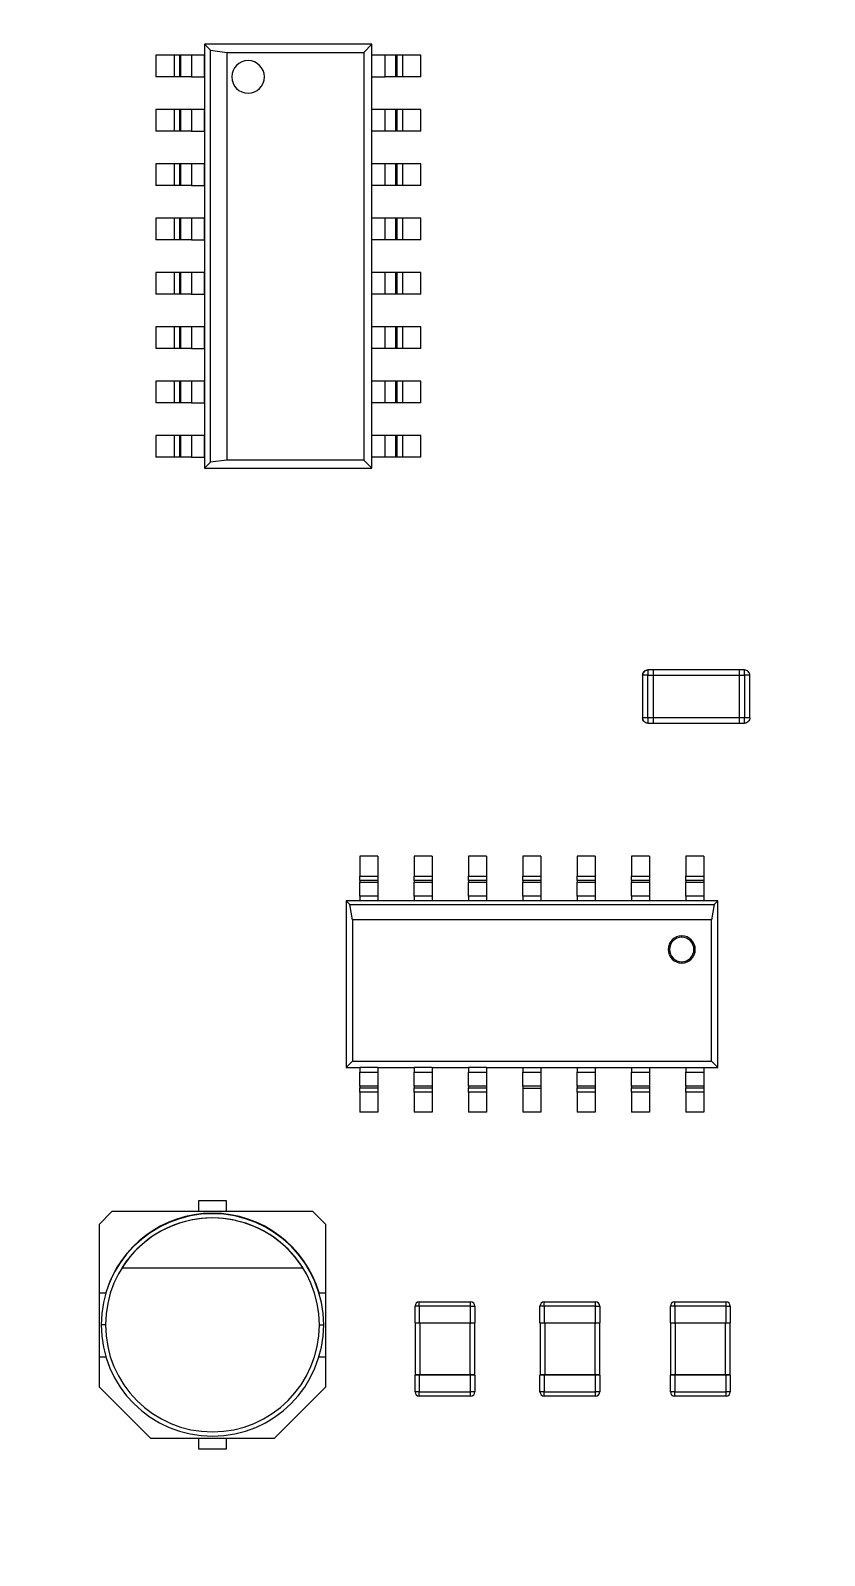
# Model space of a CAD drawing. Header units: millimetres. Extents: x -963 to 6509, y -1367 to 453.
# Drawn here: x 5590.42 to 5608.98, y -316.84 to -281.19 of the extents above; entities that cross this region are included whole.
import ezdxf

# ---------------------------------------------------------------- set-up
doc = ezdxf.new("R2010")
doc.units = ezdxf.units.MM
doc.header["$LTSCALE"] = 0.5
doc.layers.get('0').update_dxf_attribs({"lineweight": 60})

msp = doc.modelspace()

# ---------------------------------------------------------------- hatches: boundary and pattern name
at = {"linetype": 'Continuous', "lineweight": 25}
h = msp.add_hatch(dxfattribs=at)
h.set_pattern_fill('ANSI37', style=0)
edge = h.paths.add_edge_path(flags=0)
edge.add_line((5693.734, -230.456), (5529.734, -230.456))
edge.add_arc((5529.734, -233.456), 3, 90, 180)
edge.add_line((5526.734, -233.456), (5526.734, -347.456))
edge.add_arc((5529.734, -347.456), 3, 180, 270)
edge.add_line((5529.734, -350.456), (5549.734, -350.456))
edge.add_line((5549.734, -350.456), (5549.734, -353.456))
edge.add_line((5549.734, -353.456), (5569.734, -353.456))
edge.add_line((5569.734, -353.456), (5569.734, -350.456))
edge.add_line((5569.734, -350.456), (5653.734, -350.456))
edge.add_line((5653.734, -350.456), (5653.734, -353.456))
edge.add_line((5653.734, -353.456), (5673.734, -353.456))
edge.add_line((5673.734, -353.456), (5673.734, -350.456))
edge.add_line((5673.734, -350.456), (5693.734, -350.456))
edge.add_arc((5693.734, -347.456), 3, 270, 360)
edge.add_line((5696.734, -347.456), (5696.734, -233.456))
edge.add_arc((5693.734, -233.456), 3, 0, 90)
edge = h.paths.add_edge_path(flags=0)
edge.add_arc((5686.734, -340.456), 3.15, 0, 360)
edge = h.paths.add_edge_path(flags=0)
edge.add_arc((5536.734, -340.456), 3.15, 0, 360)
edge = h.paths.add_edge_path(flags=0)
edge.add_arc((5536.734, -240.456), 3.15, 0, 360)
edge = h.paths.add_edge_path(flags=0)
edge.add_arc((5686.734, -240.456), 3.15, 0, 360)
h.paths.add_polyline_path([(5531.734, -245.456), (5541.734, -245.456), (5541.734, -235.456), (5681.734, -235.456), (5681.734, -245.456), (5691.734, -245.456), (5691.734, -335.456), (5681.734, -335.456), (5681.734, -345.456), (5541.734, -345.456), (5541.734, -335.456), (5531.734, -335.456)], flags=0)

# ---------------------------------------------------------------- linework, layer by layer
at = {"color": 7, "linetype": 'Continuous', "lineweight": 25}
for p, q in [((5594.629, -281.65), (5594.493, -281.514)), ((5598.404, -281.514), (5594.493, -281.514)), ((5594.493, -281.514), (5594.493, -291.42)), ((5598.404, -281.514), (5598.215, -281.703)), ((5598.404, -291.42), (5598.404, -281.514)), ((5593.35, -281.768), (5593.35, -282.276)), ((5593.78, -281.768), (5593.35, -281.768)), ((5593.78, -281.768), (5593.78, -282.276)), ((5593.906, -281.768), (5593.78, -281.768)), ((5593.906, -281.768), (5593.906, -282.276)), ((5593.931, -281.768), (5593.906, -281.768)), ((5593.931, -281.768), (5593.931, -282.276)), ((5594.183, -281.768), (5593.931, -281.768)), ((5594.183, -281.768), (5594.183, -282.276)), ((5594.493, -281.768), (5594.183, -281.768)), ((5594.493, -282.276), (5594.493, -281.768)), ((5594.629, -281.65), (5595.011, -281.703)), ((5594.629, -291.284), (5594.629, -281.65)), ((5595.011, -281.703), (5598.215, -281.703)), ((5595.011, -281.703), (5595.011, -291.231)), ((5598.215, -281.703), (5598.215, -291.231)), ((5598.714, -281.768), (5598.404, -281.768)), ((5598.714, -282.276), (5598.714, -281.768)), ((5598.965, -281.768), (5598.714, -281.768)), ((5598.965, -282.276), (5598.965, -281.768)), ((5598.991, -281.768), (5598.965, -281.768)), ((5598.991, -282.276), (5598.991, -281.768)), ((5599.116, -281.768), (5598.991, -281.768)), ((5599.116, -281.768), (5599.116, -282.276)), ((5599.547, -281.768), (5599.116, -281.768)), ((5599.547, -282.276), (5599.547, -281.768)), ((5593.78, -282.276), (5593.35, -282.276)), ((5593.906, -282.276), (5593.78, -282.276)), ((5593.931, -282.276), (5593.906, -282.276)), ((5594.183, -282.276), (5593.931, -282.276)), ((5594.183, -282.276), (5594.493, -282.276)), ((5598.404, -282.276), (5598.714, -282.276)), ((5598.965, -282.276), (5598.714, -282.276)), ((5598.991, -282.276), (5598.965, -282.276)), ((5599.116, -282.276), (5598.991, -282.276)), ((5599.547, -282.276), (5599.116, -282.276)), ((5593.35, -283.038), (5593.35, -283.546)), ((5593.78, -283.038), (5593.35, -283.038)), ((5593.78, -283.038), (5593.78, -283.546)), ((5593.906, -283.038), (5593.78, -283.038)), ((5593.906, -283.038), (5593.906, -283.546)), ((5593.931, -283.038), (5593.906, -283.038)), ((5593.931, -283.038), (5593.931, -283.546)), ((5594.183, -283.038), (5593.931, -283.038)), ((5594.183, -283.038), (5594.183, -283.546)), ((5594.493, -283.038), (5594.183, -283.038)), ((5594.493, -283.546), (5594.493, -283.038)), ((5598.714, -283.038), (5598.404, -283.038)), ((5598.714, -283.546), (5598.714, -283.038)), ((5598.965, -283.038), (5598.714, -283.038)), ((5598.965, -283.546), (5598.965, -283.038)), ((5598.991, -283.038), (5598.965, -283.038)), ((5598.991, -283.546), (5598.991, -283.038)), ((5599.116, -283.038), (5598.991, -283.038)), ((5599.116, -283.038), (5599.116, -283.546)), ((5599.547, -283.038), (5599.116, -283.038)), ((5599.547, -283.546), (5599.547, -283.038)), ((5593.78, -283.546), (5593.35, -283.546)), ((5593.906, -283.546), (5593.78, -283.546)), ((5593.931, -283.546), (5593.906, -283.546)), ((5594.183, -283.546), (5593.931, -283.546)), ((5594.183, -283.546), (5594.493, -283.546)), ((5598.714, -283.546), (5598.404, -283.546)), ((5598.965, -283.546), (5598.714, -283.546)), ((5598.991, -283.546), (5598.965, -283.546)), ((5599.116, -283.546), (5598.991, -283.546)), ((5599.547, -283.546), (5599.116, -283.546)), ((5593.35, -284.308), (5593.35, -284.816)), ((5593.78, -284.308), (5593.35, -284.308)), ((5593.78, -284.308), (5593.78, -284.816)), ((5593.906, -284.308), (5593.78, -284.308)), ((5593.906, -284.308), (5593.906, -284.816)), ((5593.931, -284.308), (5593.906, -284.308)), ((5593.931, -284.308), (5593.931, -284.816)), ((5594.183, -284.308), (5593.931, -284.308)), ((5594.183, -284.308), (5594.183, -284.816)), ((5594.493, -284.308), (5594.183, -284.308)), ((5594.493, -284.816), (5594.493, -284.308)), ((5598.714, -284.308), (5598.404, -284.308)), ((5598.714, -284.816), (5598.714, -284.308)), ((5598.965, -284.308), (5598.714, -284.308)), ((5598.965, -284.816), (5598.965, -284.308)), ((5598.991, -284.308), (5598.965, -284.308)), ((5598.991, -284.816), (5598.991, -284.308)), ((5599.116, -284.308), (5598.991, -284.308)), ((5599.116, -284.308), (5599.116, -284.816)), ((5599.547, -284.308), (5599.116, -284.308)), ((5599.547, -284.816), (5599.547, -284.308)), ((5593.78, -284.816), (5593.35, -284.816)), ((5593.906, -284.816), (5593.78, -284.816)), ((5593.931, -284.816), (5593.906, -284.816)), ((5594.183, -284.816), (5593.931, -284.816)), ((5594.183, -284.816), (5594.493, -284.816)), ((5598.714, -284.816), (5598.404, -284.816)), ((5598.965, -284.816), (5598.714, -284.816)), ((5598.991, -284.816), (5598.965, -284.816)), ((5599.116, -284.816), (5598.991, -284.816)), ((5599.547, -284.816), (5599.116, -284.816)), ((5593.35, -285.578), (5593.35, -286.086)), ((5593.78, -285.578), (5593.35, -285.578)), ((5593.78, -285.578), (5593.78, -286.086)), ((5593.906, -285.578), (5593.78, -285.578)), ((5593.906, -285.578), (5593.906, -286.086)), ((5593.931, -285.578), (5593.906, -285.578)), ((5593.931, -285.578), (5593.931, -286.086)), ((5594.183, -285.578), (5593.931, -285.578)), ((5594.183, -285.578), (5594.183, -286.086)), ((5594.493, -285.578), (5594.183, -285.578)), ((5594.493, -286.086), (5594.493, -285.578)), ((5598.714, -285.578), (5598.404, -285.578)), ((5598.714, -286.086), (5598.714, -285.578)), ((5598.965, -285.578), (5598.714, -285.578)), ((5598.965, -286.086), (5598.965, -285.578)), ((5598.991, -285.578), (5598.965, -285.578)), ((5598.991, -286.086), (5598.991, -285.578)), ((5599.116, -285.578), (5598.991, -285.578)), ((5599.116, -285.578), (5599.116, -286.086)), ((5599.547, -285.578), (5599.116, -285.578)), ((5599.547, -286.086), (5599.547, -285.578)), ((5593.78, -286.086), (5593.35, -286.086)), ((5593.906, -286.086), (5593.78, -286.086)), ((5593.931, -286.086), (5593.906, -286.086)), ((5594.183, -286.086), (5593.931, -286.086)), ((5594.183, -286.086), (5594.493, -286.086)), ((5598.714, -286.086), (5598.404, -286.086)), ((5598.965, -286.086), (5598.714, -286.086)), ((5598.991, -286.086), (5598.965, -286.086)), ((5599.116, -286.086), (5598.991, -286.086)), ((5599.547, -286.086), (5599.116, -286.086)), ((5593.35, -286.848), (5593.35, -287.356)), ((5593.78, -286.848), (5593.35, -286.848)), ((5593.78, -286.848), (5593.78, -287.356)), ((5593.906, -286.848), (5593.78, -286.848)), ((5593.906, -286.848), (5593.906, -287.356)), ((5593.931, -286.848), (5593.906, -286.848)), ((5593.931, -286.848), (5593.931, -287.356)), ((5594.183, -286.848), (5593.931, -286.848)), ((5594.183, -286.848), (5594.183, -287.356)), ((5594.493, -286.848), (5594.183, -286.848)), ((5594.493, -287.356), (5594.493, -286.848)), ((5598.714, -286.848), (5598.404, -286.848)), ((5598.714, -287.356), (5598.714, -286.848)), ((5598.965, -286.848), (5598.714, -286.848)), ((5598.965, -287.356), (5598.965, -286.848)), ((5598.991, -286.848), (5598.965, -286.848)), ((5598.991, -287.356), (5598.991, -286.848)), ((5599.116, -286.848), (5598.991, -286.848)), ((5599.116, -286.848), (5599.116, -287.356)), ((5599.547, -286.848), (5599.116, -286.848)), ((5599.547, -287.356), (5599.547, -286.848)), ((5593.78, -287.356), (5593.35, -287.356)), ((5593.906, -287.356), (5593.78, -287.356)), ((5593.931, -287.356), (5593.906, -287.356)), ((5594.183, -287.356), (5593.931, -287.356)), ((5594.183, -287.356), (5594.493, -287.356)), ((5598.714, -287.356), (5598.404, -287.356)), ((5598.965, -287.356), (5598.714, -287.356)), ((5598.991, -287.356), (5598.965, -287.356)), ((5599.116, -287.356), (5598.991, -287.356)), ((5599.547, -287.356), (5599.116, -287.356)), ((5593.35, -288.118), (5593.35, -288.626)), ((5593.78, -288.118), (5593.35, -288.118)), ((5593.78, -288.118), (5593.78, -288.626)), ((5593.906, -288.118), (5593.78, -288.118)), ((5593.906, -288.118), (5593.906, -288.626)), ((5593.931, -288.118), (5593.906, -288.118)), ((5593.931, -288.118), (5593.931, -288.626)), ((5594.183, -288.118), (5593.931, -288.118)), ((5594.183, -288.118), (5594.183, -288.626)), ((5594.493, -288.118), (5594.183, -288.118)), ((5594.493, -288.626), (5594.493, -288.118)), ((5598.714, -288.118), (5598.404, -288.118)), ((5598.714, -288.626), (5598.714, -288.118)), ((5598.965, -288.118), (5598.714, -288.118)), ((5598.965, -288.626), (5598.965, -288.118)), ((5598.991, -288.118), (5598.965, -288.118)), ((5598.991, -288.626), (5598.991, -288.118)), ((5599.116, -288.118), (5598.991, -288.118)), ((5599.116, -288.118), (5599.116, -288.626)), ((5599.547, -288.118), (5599.116, -288.118)), ((5599.547, -288.626), (5599.547, -288.118)), ((5593.78, -288.626), (5593.35, -288.626)), ((5593.906, -288.626), (5593.78, -288.626)), ((5593.931, -288.626), (5593.906, -288.626)), ((5594.183, -288.626), (5593.931, -288.626)), ((5594.183, -288.626), (5594.493, -288.626)), ((5598.714, -288.626), (5598.404, -288.626)), ((5598.965, -288.626), (5598.714, -288.626)), ((5598.991, -288.626), (5598.965, -288.626)), ((5599.116, -288.626), (5598.991, -288.626)), ((5599.547, -288.626), (5599.116, -288.626)), ((5593.35, -289.388), (5593.35, -289.896)), ((5593.78, -289.388), (5593.35, -289.388)), ((5593.78, -289.388), (5593.78, -289.896)), ((5593.906, -289.388), (5593.78, -289.388)), ((5593.906, -289.388), (5593.906, -289.896)), ((5593.931, -289.388), (5593.906, -289.388)), ((5593.931, -289.388), (5593.931, -289.896)), ((5594.183, -289.388), (5593.931, -289.388)), ((5594.183, -289.388), (5594.183, -289.896)), ((5594.493, -289.388), (5594.183, -289.388)), ((5594.493, -289.896), (5594.493, -289.388)), ((5598.714, -289.388), (5598.404, -289.388)), ((5598.714, -289.896), (5598.714, -289.388)), ((5598.965, -289.388), (5598.714, -289.388)), ((5598.965, -289.896), (5598.965, -289.388)), ((5598.991, -289.388), (5598.965, -289.388)), ((5598.991, -289.896), (5598.991, -289.388)), ((5599.116, -289.388), (5598.991, -289.388)), ((5599.116, -289.388), (5599.116, -289.896)), ((5599.547, -289.388), (5599.116, -289.388)), ((5599.547, -289.896), (5599.547, -289.388)), ((5593.78, -289.896), (5593.35, -289.896)), ((5593.906, -289.896), (5593.78, -289.896)), ((5593.931, -289.896), (5593.906, -289.896)), ((5594.183, -289.896), (5593.931, -289.896)), ((5594.183, -289.896), (5594.493, -289.896)), ((5598.714, -289.896), (5598.404, -289.896)), ((5598.965, -289.896), (5598.714, -289.896)), ((5598.991, -289.896), (5598.965, -289.896)), ((5599.116, -289.896), (5598.991, -289.896)), ((5599.547, -289.896), (5599.116, -289.896)), ((5593.35, -290.658), (5593.35, -291.166)), ((5593.78, -290.658), (5593.35, -290.658)), ((5593.78, -290.658), (5593.78, -291.166)), ((5593.906, -290.658), (5593.78, -290.658)), ((5593.906, -290.658), (5593.906, -291.166)), ((5593.931, -290.658), (5593.906, -290.658)), ((5593.931, -290.658), (5593.931, -291.166)), ((5594.183, -290.658), (5593.931, -290.658)), ((5594.183, -290.658), (5594.183, -291.166)), ((5594.493, -290.658), (5594.183, -290.658)), ((5594.493, -291.166), (5594.493, -290.658)), ((5598.714, -290.658), (5598.404, -290.658)), ((5598.714, -291.166), (5598.714, -290.658)), ((5598.965, -290.658), (5598.714, -290.658)), ((5598.965, -291.166), (5598.965, -290.658)), ((5598.991, -290.658), (5598.965, -290.658)), ((5598.991, -291.166), (5598.991, -290.658)), ((5599.116, -290.658), (5598.991, -290.658)), ((5599.116, -290.658), (5599.116, -291.166)), ((5599.547, -290.658), (5599.116, -290.658)), ((5599.547, -291.166), (5599.547, -290.658)), ((5593.78, -291.166), (5593.35, -291.166)), ((5593.906, -291.166), (5593.78, -291.166)), ((5593.931, -291.166), (5593.906, -291.166)), ((5594.183, -291.166), (5593.931, -291.166)), ((5594.183, -291.166), (5594.493, -291.166)), ((5598.714, -291.166), (5598.404, -291.166)), ((5598.965, -291.166), (5598.714, -291.166)), ((5598.991, -291.166), (5598.965, -291.166)), ((5599.116, -291.166), (5598.991, -291.166)), ((5599.547, -291.166), (5599.116, -291.166)), ((5594.629, -291.284), (5594.493, -291.42)), ((5594.493, -291.42), (5598.404, -291.42)), ((5595.011, -291.231), (5594.629, -291.284)), ((5598.215, -291.231), (5595.011, -291.231)), ((5598.215, -291.231), (5598.404, -291.42)), ((5604.981, -296.137), (5604.856, -296.137)), ((5606.988, -296.137), (5604.981, -296.137)), ((5604.981, -296.137), (5604.981, -296.261)), ((5606.988, -296.137), (5606.988, -296.261)), ((5607.113, -296.137), (5606.988, -296.137)), ((5604.73, -296.262), (5604.73, -297.256)), ((5604.856, -296.261), (5604.981, -296.261)), ((5604.856, -297.257), (5604.856, -296.261)), ((5604.981, -296.261), (5606.988, -296.261)), ((5604.981, -296.261), (5604.981, -297.257)), ((5606.988, -296.261), (5607.113, -296.261)), ((5606.988, -296.261), (5606.988, -297.257)), ((5607.113, -296.261), (5607.113, -297.257)), ((5607.239, -297.256), (5607.239, -296.262)), ((5604.981, -297.257), (5604.856, -297.257)), ((5606.988, -297.257), (5604.981, -297.257)), ((5604.981, -297.257), (5604.981, -297.382)), ((5607.113, -297.257), (5606.988, -297.257)), ((5606.988, -297.257), (5606.988, -297.382)), ((5604.856, -297.382), (5604.981, -297.382)), ((5604.981, -297.382), (5606.988, -297.382)), ((5606.988, -297.382), (5607.113, -297.382)), ((5598.544, -300.487), (5598.124, -300.487)), ((5598.124, -300.487), (5598.124, -300.96)), ((5598.544, -300.487), (5598.544, -300.96)), ((5599.814, -300.487), (5599.394, -300.487)), ((5599.394, -300.487), (5599.394, -300.96)), ((5599.814, -300.487), (5599.814, -300.96)), ((5601.084, -300.487), (5600.664, -300.487)), ((5600.664, -300.487), (5600.664, -300.96)), ((5601.084, -300.487), (5601.084, -300.96)), ((5602.354, -300.487), (5601.934, -300.487)), ((5601.934, -300.487), (5601.934, -300.96)), ((5602.354, -300.487), (5602.354, -300.96)), ((5603.624, -300.487), (5603.204, -300.487)), ((5603.204, -300.487), (5603.204, -300.96)), ((5603.624, -300.487), (5603.624, -300.96)), ((5604.894, -300.487), (5604.474, -300.487)), ((5604.474, -300.487), (5604.474, -300.96)), ((5604.474, -300.487), (5604.474, -300.487)), ((5604.894, -300.487), (5604.894, -300.96)), ((5606.164, -300.487), (5605.744, -300.487)), ((5605.744, -300.487), (5605.744, -300.96)), ((5606.164, -300.487), (5606.164, -300.96)), ((5598.124, -300.96), (5598.544, -300.96)), ((5598.124, -301.059), (5598.124, -300.96)), ((5598.544, -301.059), (5598.124, -301.059)), ((5598.124, -301.059), (5598.124, -301.101)), ((5598.124, -301.101), (5598.544, -301.101)), ((5598.124, -301.428), (5598.124, -301.101)), ((5598.544, -300.96), (5598.544, -301.059)), ((5598.544, -301.059), (5598.544, -301.101)), ((5598.544, -301.101), (5598.544, -301.428)), ((5599.394, -300.96), (5599.814, -300.96)), ((5599.394, -301.059), (5599.394, -300.96)), ((5599.814, -301.059), (5599.394, -301.059)), ((5599.394, -301.059), (5599.394, -301.101)), ((5599.394, -301.101), (5599.814, -301.101)), ((5599.394, -301.428), (5599.394, -301.101)), ((5599.814, -300.96), (5599.814, -301.059)), ((5599.814, -301.059), (5599.814, -301.101)), ((5599.814, -301.101), (5599.814, -301.428)), ((5600.664, -300.96), (5601.084, -300.96)), ((5600.664, -301.059), (5600.664, -300.96)), ((5601.084, -301.059), (5600.664, -301.059)), ((5600.664, -301.059), (5600.664, -301.101)), ((5600.664, -301.101), (5601.084, -301.101)), ((5600.664, -301.428), (5600.664, -301.101)), ((5601.084, -300.96), (5601.084, -301.059)), ((5601.084, -301.059), (5601.084, -301.101)), ((5601.084, -301.101), (5601.084, -301.428)), ((5601.934, -300.96), (5602.354, -300.96)), ((5601.934, -301.059), (5601.934, -300.96)), ((5602.354, -301.059), (5601.934, -301.059)), ((5601.934, -301.059), (5601.934, -301.101)), ((5601.934, -301.101), (5602.354, -301.101)), ((5601.934, -301.428), (5601.934, -301.101)), ((5602.354, -300.96), (5602.354, -301.059)), ((5602.354, -301.059), (5602.354, -301.101)), ((5602.354, -301.101), (5602.354, -301.428)), ((5603.204, -300.96), (5603.624, -300.96)), ((5603.204, -301.059), (5603.204, -300.96)), ((5603.624, -301.059), (5603.204, -301.059)), ((5603.204, -301.059), (5603.204, -301.101)), ((5603.204, -301.101), (5603.624, -301.101)), ((5603.204, -301.428), (5603.204, -301.101)), ((5603.624, -300.96), (5603.624, -301.059)), ((5603.624, -301.059), (5603.624, -301.101)), ((5603.624, -301.101), (5603.624, -301.428)), ((5604.474, -300.96), (5604.894, -300.96)), ((5604.474, -301.059), (5604.474, -300.96)), ((5604.894, -301.059), (5604.474, -301.059)), ((5604.474, -301.059), (5604.474, -301.101)), ((5604.474, -301.101), (5604.894, -301.101)), ((5604.474, -301.428), (5604.474, -301.101)), ((5604.894, -300.96), (5604.894, -301.059)), ((5604.894, -301.059), (5604.894, -301.101)), ((5604.894, -301.101), (5604.894, -301.428)), ((5605.744, -300.96), (5606.164, -300.96)), ((5605.744, -301.059), (5605.744, -300.96)), ((5606.164, -301.059), (5605.744, -301.059)), ((5605.744, -301.059), (5605.744, -301.101)), ((5605.744, -301.101), (5606.164, -301.101)), ((5605.744, -301.428), (5605.744, -301.101)), ((5606.164, -300.96), (5606.164, -301.059)), ((5606.164, -301.059), (5606.164, -301.101)), ((5606.164, -301.101), (5606.164, -301.428)), ((5597.799, -301.532), (5597.799, -305.432)), ((5597.886, -301.619), (5597.799, -301.532)), ((5598.124, -301.532), (5597.799, -301.532)), ((5598.544, -301.428), (5598.124, -301.428)), ((5598.124, -301.428), (5598.124, -301.532)), ((5598.544, -301.532), (5598.124, -301.532)), ((5598.544, -301.428), (5598.544, -301.532)), ((5599.394, -301.532), (5598.544, -301.532)), ((5599.814, -301.428), (5599.394, -301.428)), ((5599.394, -301.428), (5599.394, -301.532)), ((5599.814, -301.532), (5599.394, -301.532)), ((5599.814, -301.428), (5599.814, -301.532)), ((5600.664, -301.532), (5599.814, -301.532)), ((5601.084, -301.428), (5600.664, -301.428)), ((5600.664, -301.428), (5600.664, -301.532)), ((5601.084, -301.532), (5600.664, -301.532)), ((5601.084, -301.428), (5601.084, -301.532)), ((5601.934, -301.532), (5601.084, -301.532)), ((5602.354, -301.428), (5601.934, -301.428)), ((5601.934, -301.428), (5601.934, -301.532)), ((5602.354, -301.532), (5601.934, -301.532)), ((5602.354, -301.428), (5602.354, -301.532)), ((5603.204, -301.532), (5602.354, -301.532)), ((5603.624, -301.428), (5603.204, -301.428)), ((5603.204, -301.428), (5603.204, -301.532)), ((5603.624, -301.532), (5603.204, -301.532)), ((5603.624, -301.428), (5603.624, -301.532)), ((5604.474, -301.532), (5603.624, -301.532)), ((5604.894, -301.428), (5604.474, -301.428)), ((5604.474, -301.428), (5604.474, -301.532)), ((5604.894, -301.532), (5604.474, -301.532)), ((5604.894, -301.428), (5604.894, -301.532)), ((5605.744, -301.532), (5604.894, -301.532)), ((5605.744, -301.532), (5604.894, -301.532)), ((5606.164, -301.428), (5605.744, -301.428)), ((5605.744, -301.428), (5605.744, -301.532)), ((5606.164, -301.532), (5605.744, -301.532)), ((5606.164, -301.428), (5606.164, -301.532)), ((5606.489, -301.532), (5606.164, -301.532)), ((5606.403, -301.619), (5606.489, -301.532)), ((5606.489, -305.432), (5606.489, -301.532)), ((5597.948, -301.975), (5597.886, -301.619)), ((5597.886, -301.619), (5606.403, -301.619)), ((5606.403, -301.619), (5606.341, -301.975)), ((5597.948, -301.975), (5597.948, -305.284)), ((5606.341, -301.975), (5597.948, -301.975)), ((5606.341, -305.284), (5606.341, -301.975)), ((5605.646, -302.385), (5605.646, -302.353)), ((5605.646, -302.956), (5605.646, -302.988)), ((5597.948, -305.284), (5597.799, -305.432)), ((5597.799, -305.432), (5598.124, -305.432)), ((5597.948, -305.284), (5606.341, -305.284)), ((5598.544, -305.432), (5598.124, -305.432)), ((5598.124, -305.432), (5598.124, -305.537)), ((5598.544, -305.432), (5599.394, -305.432)), ((5598.544, -305.432), (5598.544, -305.537)), ((5599.814, -305.432), (5599.394, -305.432)), ((5599.394, -305.432), (5599.394, -305.537)), ((5599.814, -305.432), (5600.664, -305.432)), ((5599.814, -305.432), (5599.814, -305.537)), ((5601.084, -305.432), (5600.664, -305.432)), ((5600.664, -305.432), (5600.664, -305.537)), ((5601.084, -305.432), (5601.934, -305.432)), ((5601.084, -305.432), (5601.084, -305.537)), ((5601.934, -305.432), (5602.354, -305.432)), ((5601.934, -305.432), (5601.934, -305.537)), ((5602.354, -305.432), (5603.204, -305.432)), ((5602.354, -305.432), (5602.354, -305.537)), ((5603.204, -305.432), (5603.624, -305.432)), ((5603.204, -305.432), (5603.204, -305.537)), ((5603.624, -305.432), (5604.474, -305.432)), ((5603.624, -305.432), (5603.624, -305.537)), ((5604.474, -305.432), (5604.894, -305.432)), ((5604.474, -305.432), (5604.474, -305.537)), ((5604.894, -305.432), (5605.744, -305.432)), ((5604.894, -305.432), (5604.894, -305.537)), ((5605.744, -305.432), (5606.164, -305.432)), ((5605.744, -305.432), (5605.744, -305.537)), ((5606.164, -305.432), (5606.489, -305.432)), ((5606.164, -305.432), (5606.164, -305.537)), ((5606.341, -305.284), (5606.489, -305.432)), ((5598.124, -305.537), (5598.544, -305.537)), ((5598.124, -305.864), (5598.124, -305.537)), ((5598.544, -305.537), (5598.544, -305.864)), ((5599.394, -305.537), (5599.814, -305.537)), ((5599.394, -305.864), (5599.394, -305.537)), ((5599.814, -305.537), (5599.814, -305.864)), ((5600.664, -305.537), (5601.084, -305.537)), ((5600.664, -305.864), (5600.664, -305.537)), ((5601.084, -305.537), (5601.084, -305.864)), ((5601.934, -305.537), (5602.354, -305.537)), ((5601.934, -305.864), (5601.934, -305.537)), ((5602.354, -305.537), (5602.354, -305.864)), ((5603.204, -305.537), (5603.624, -305.537)), ((5603.204, -305.864), (5603.204, -305.537)), ((5603.624, -305.537), (5603.624, -305.864)), ((5604.474, -305.537), (5604.894, -305.537)), ((5604.474, -305.864), (5604.474, -305.537)), ((5604.894, -305.537), (5604.894, -305.864)), ((5605.744, -305.537), (5606.164, -305.537)), ((5605.744, -305.864), (5605.744, -305.537)), ((5606.164, -305.537), (5606.164, -305.864)), ((5598.544, -305.864), (5598.124, -305.864)), ((5598.124, -305.864), (5598.124, -305.906)), ((5598.124, -305.906), (5598.544, -305.906)), ((5598.124, -306.005), (5598.124, -305.906)), ((5598.544, -306.005), (5598.124, -306.005)), ((5598.124, -306.005), (5598.124, -306.477)), ((5598.544, -305.864), (5598.544, -305.906)), ((5598.544, -305.906), (5598.544, -306.005)), ((5598.544, -306.005), (5598.544, -306.477)), ((5599.814, -305.864), (5599.394, -305.864)), ((5599.394, -305.864), (5599.394, -305.906)), ((5599.394, -305.906), (5599.814, -305.906)), ((5599.394, -306.005), (5599.394, -305.906)), ((5599.814, -306.005), (5599.394, -306.005)), ((5599.394, -306.005), (5599.394, -306.477)), ((5599.814, -305.864), (5599.814, -305.906)), ((5599.814, -305.906), (5599.814, -306.005)), ((5599.814, -306.005), (5599.814, -306.477)), ((5601.084, -305.864), (5600.664, -305.864)), ((5600.664, -305.864), (5600.664, -305.906)), ((5600.664, -305.906), (5601.084, -305.906)), ((5600.664, -306.005), (5600.664, -305.906)), ((5601.084, -306.005), (5600.664, -306.005)), ((5600.664, -306.005), (5600.664, -306.477)), ((5601.084, -305.864), (5601.084, -305.906)), ((5601.084, -305.906), (5601.084, -306.005)), ((5601.084, -306.005), (5601.084, -306.477)), ((5602.354, -305.864), (5601.934, -305.864)), ((5601.934, -305.864), (5601.934, -305.918)), ((5602.354, -305.918), (5601.934, -305.918)), ((5601.934, -305.918), (5601.934, -306.477)), ((5602.354, -305.864), (5602.354, -305.918)), ((5602.354, -305.918), (5602.354, -306.477)), ((5603.624, -305.864), (5603.204, -305.864)), ((5603.204, -305.864), (5603.204, -305.906)), ((5603.204, -305.906), (5603.624, -305.906)), ((5603.204, -306.005), (5603.204, -305.906)), ((5603.624, -306.005), (5603.204, -306.005)), ((5603.204, -306.005), (5603.204, -306.477)), ((5603.624, -305.864), (5603.624, -305.906)), ((5603.624, -305.906), (5603.624, -306.005)), ((5603.624, -306.005), (5603.624, -306.477)), ((5604.894, -305.864), (5604.474, -305.864)), ((5604.474, -305.864), (5604.474, -305.906)), ((5604.474, -305.906), (5604.894, -305.906)), ((5604.474, -306.005), (5604.474, -305.906)), ((5604.894, -306.005), (5604.474, -306.005)), ((5604.474, -306.005), (5604.474, -306.477)), ((5604.894, -305.864), (5604.894, -305.906)), ((5604.894, -305.906), (5604.894, -306.005)), ((5604.894, -306.005), (5604.894, -306.477)), ((5606.164, -305.864), (5605.744, -305.864)), ((5605.744, -305.864), (5605.744, -305.906)), ((5605.744, -305.906), (5606.164, -305.906)), ((5605.744, -306.005), (5605.744, -305.906)), ((5606.164, -306.005), (5605.744, -306.005)), ((5605.744, -306.005), (5605.744, -306.477)), ((5606.164, -305.864), (5606.164, -305.906)), ((5606.164, -305.906), (5606.164, -306.005)), ((5606.164, -306.005), (5606.164, -306.477)), ((5598.544, -306.477), (5598.124, -306.477)), ((5599.814, -306.477), (5599.394, -306.477)), ((5601.084, -306.477), (5600.664, -306.477)), ((5602.354, -306.477), (5601.934, -306.477)), ((5603.624, -306.477), (5603.204, -306.477)), ((5604.894, -306.477), (5604.474, -306.477)), ((5606.164, -306.477), (5605.744, -306.477)), ((5595.001, -308.546), (5594.351, -308.546)), ((5594.351, -308.546), (5594.351, -308.796)), ((5595.001, -308.796), (5595.001, -308.546)), ((5592.326, -308.796), (5592.026, -309.096)), ((5597.026, -308.796), (5592.326, -308.796)), ((5597.326, -309.096), (5597.026, -308.796)), ((5592.026, -309.096), (5592.026, -310.696)), ((5597.326, -310.696), (5597.326, -309.096)), ((5592.565, -310.108), (5596.788, -310.108)), ((5592.026, -310.696), (5592.183, -310.696)), ((5592.026, -310.696), (5592.026, -312.197)), ((5597.168, -310.696), (5597.326, -310.696)), ((5597.326, -312.197), (5597.326, -310.696)), ((5599.512, -311.008), (5599.412, -311.008)), ((5599.412, -311.396), (5599.412, -311.008)), ((5599.512, -311.008), (5599.512, -310.908)), ((5599.512, -310.908), (5600.712, -310.908)), ((5599.512, -311.008), (5599.512, -311.396)), ((5600.712, -311.008), (5599.512, -311.008)), ((5600.712, -311.008), (5600.712, -310.908)), ((5600.712, -311.008), (5600.812, -311.008)), ((5600.712, -311.396), (5600.712, -311.008)), ((5600.812, -311.008), (5600.812, -311.396)), ((5602.433, -311.008), (5602.333, -311.008)), ((5602.333, -311.396), (5602.333, -311.008)), ((5602.433, -311.008), (5602.433, -310.908)), ((5602.433, -310.908), (5603.633, -310.908)), ((5603.633, -311.008), (5602.433, -311.008)), ((5602.433, -311.008), (5602.433, -311.396)), ((5603.633, -311.008), (5603.633, -310.908)), ((5603.633, -311.396), (5603.633, -311.008)), ((5603.633, -311.008), (5603.733, -311.008)), ((5603.733, -311.008), (5603.733, -311.396)), ((5605.481, -311.008), (5605.381, -311.008)), ((5605.381, -311.396), (5605.381, -311.008)), ((5605.481, -311.008), (5605.481, -310.908)), ((5605.481, -310.908), (5606.681, -310.908)), ((5606.681, -311.008), (5605.481, -311.008)), ((5605.481, -311.008), (5605.481, -311.396)), ((5606.681, -311.008), (5606.681, -310.908)), ((5606.681, -311.396), (5606.681, -311.008)), ((5606.681, -311.008), (5606.781, -311.008)), ((5606.781, -311.008), (5606.781, -311.396)), ((5592.176, -311.446), (5592.076, -311.446)), ((5597.176, -311.446), (5597.276, -311.446)), ((5599.412, -311.396), (5599.512, -311.396)), ((5599.423, -312.608), (5599.423, -311.408)), ((5599.509, -311.408), (5599.424, -311.408)), ((5599.424, -311.408), (5599.424, -311.408)), ((5599.509, -311.408), (5599.512, -311.408)), ((5599.512, -311.408), (5599.512, -311.396)), ((5599.512, -311.396), (5600.712, -311.396)), ((5599.523, -311.408), (5599.512, -311.408)), ((5600.701, -311.408), (5599.523, -311.408)), ((5600.712, -311.408), (5600.701, -311.408)), ((5600.712, -311.396), (5600.712, -311.408)), ((5600.712, -311.396), (5600.812, -311.396)), ((5600.712, -311.408), (5600.716, -311.408)), ((5600.8, -311.408), (5600.716, -311.408)), ((5600.8, -311.408), (5600.801, -311.408)), ((5600.801, -311.408), (5600.801, -312.608)), ((5602.333, -311.396), (5602.433, -311.396)), ((5602.344, -312.608), (5602.344, -311.408)), ((5602.43, -311.408), (5602.345, -311.408)), ((5602.345, -311.408), (5602.345, -311.408)), ((5602.43, -311.408), (5602.433, -311.408)), ((5602.433, -311.408), (5602.433, -311.396)), ((5602.433, -311.396), (5603.633, -311.396)), ((5602.444, -311.408), (5602.433, -311.408)), ((5603.622, -311.408), (5602.444, -311.408)), ((5603.633, -311.408), (5603.622, -311.408)), ((5603.633, -311.396), (5603.633, -311.408)), ((5603.633, -311.396), (5603.733, -311.396)), ((5603.633, -311.408), (5603.637, -311.408)), ((5603.721, -311.408), (5603.637, -311.408)), ((5603.721, -311.408), (5603.722, -311.408)), ((5603.722, -311.408), (5603.722, -312.608)), ((5605.381, -311.396), (5605.481, -311.396)), ((5605.392, -312.608), (5605.392, -311.408)), ((5605.478, -311.408), (5605.393, -311.408)), ((5605.393, -311.408), (5605.393, -311.408)), ((5605.478, -311.408), (5605.481, -311.408)), ((5605.481, -311.408), (5605.481, -311.396)), ((5605.481, -311.396), (5606.681, -311.396)), ((5605.492, -311.408), (5605.481, -311.408)), ((5606.67, -311.408), (5605.492, -311.408)), ((5606.681, -311.408), (5606.67, -311.408)), ((5606.681, -311.396), (5606.681, -311.408)), ((5606.681, -311.396), (5606.781, -311.396)), ((5606.681, -311.408), (5606.685, -311.408)), ((5606.769, -311.408), (5606.685, -311.408)), ((5606.769, -311.408), (5606.77, -311.408)), ((5606.77, -311.408), (5606.77, -312.608)), ((5600.802, -311.548), (5600.801, -311.548)), ((5600.802, -311.599), (5600.801, -311.599)), ((5600.802, -311.626), (5600.801, -311.626)), ((5600.802, -311.665), (5600.801, -311.665)), ((5600.802, -311.719), (5600.801, -311.719)), ((5600.802, -311.739), (5600.801, -311.739)), ((5600.802, -311.548), (5600.802, -311.599)), ((5600.802, -311.599), (5600.802, -311.626)), ((5600.802, -311.626), (5600.802, -311.665)), ((5600.802, -311.665), (5600.802, -311.719)), ((5600.802, -311.719), (5600.802, -311.739)), ((5600.802, -311.739), (5600.802, -311.93)), ((5603.723, -311.548), (5603.722, -311.548)), ((5603.723, -311.599), (5603.722, -311.599)), ((5603.723, -311.626), (5603.722, -311.626)), ((5603.723, -311.665), (5603.722, -311.665)), ((5603.723, -311.719), (5603.722, -311.719)), ((5603.723, -311.739), (5603.722, -311.739)), ((5603.723, -311.548), (5603.723, -311.599)), ((5603.723, -311.599), (5603.723, -311.626)), ((5603.723, -311.626), (5603.723, -311.665)), ((5603.723, -311.665), (5603.723, -311.719)), ((5603.723, -311.719), (5603.723, -311.739)), ((5603.723, -311.739), (5603.723, -311.93)), ((5606.771, -311.548), (5606.77, -311.548)), ((5606.771, -311.599), (5606.77, -311.599)), ((5606.771, -311.626), (5606.77, -311.626)), ((5606.771, -311.665), (5606.77, -311.665)), ((5606.771, -311.719), (5606.77, -311.719)), ((5606.771, -311.739), (5606.77, -311.739)), ((5606.771, -311.548), (5606.771, -311.599)), ((5606.771, -311.599), (5606.771, -311.626)), ((5606.771, -311.626), (5606.771, -311.665)), ((5606.771, -311.665), (5606.771, -311.719)), ((5606.771, -311.719), (5606.771, -311.739)), ((5606.771, -311.739), (5606.771, -311.93)), ((5592.187, -312.197), (5592.026, -312.197)), ((5592.026, -312.197), (5592.026, -312.896)), ((5597.326, -312.197), (5597.166, -312.197)), ((5597.326, -312.896), (5597.326, -312.197)), ((5600.802, -311.93), (5600.801, -311.93)), ((5600.802, -311.966), (5600.801, -311.966)), ((5600.802, -312.013), (5600.801, -312.013)), ((5600.802, -312.052), (5600.801, -312.052)), ((5600.802, -312.097), (5600.801, -312.097)), ((5600.802, -312.118), (5600.801, -312.118)), ((5600.802, -311.93), (5600.802, -311.966)), ((5600.802, -311.966), (5600.802, -312.013)), ((5600.802, -312.013), (5600.802, -312.052)), ((5600.802, -312.052), (5600.802, -312.097)), ((5600.802, -312.097), (5600.802, -312.118)), ((5600.802, -312.118), (5600.802, -312.252)), ((5603.723, -311.93), (5603.722, -311.93)), ((5603.723, -311.966), (5603.722, -311.966)), ((5603.723, -312.013), (5603.722, -312.013)), ((5603.723, -312.052), (5603.722, -312.052)), ((5603.723, -312.097), (5603.722, -312.097)), ((5603.723, -312.118), (5603.722, -312.118)), ((5603.723, -311.93), (5603.723, -311.966)), ((5603.723, -311.966), (5603.723, -312.013)), ((5603.723, -312.013), (5603.723, -312.052)), ((5603.723, -312.052), (5603.723, -312.097)), ((5603.723, -312.097), (5603.723, -312.118)), ((5603.723, -312.118), (5603.723, -312.252)), ((5606.771, -311.93), (5606.77, -311.93)), ((5606.771, -311.966), (5606.77, -311.966)), ((5606.771, -312.013), (5606.77, -312.013)), ((5606.771, -312.052), (5606.77, -312.052)), ((5606.771, -312.097), (5606.77, -312.097)), ((5606.771, -312.118), (5606.77, -312.118)), ((5606.771, -311.93), (5606.771, -311.966)), ((5606.771, -311.966), (5606.771, -312.013)), ((5606.771, -312.013), (5606.771, -312.052)), ((5606.771, -312.052), (5606.771, -312.097)), ((5606.771, -312.097), (5606.771, -312.118)), ((5606.771, -312.118), (5606.771, -312.252)), ((5600.802, -312.252), (5600.801, -312.252)), ((5600.802, -312.261), (5600.801, -312.261)), ((5600.802, -312.267), (5600.801, -312.267)), ((5600.802, -312.276), (5600.801, -312.276)), ((5600.802, -312.304), (5600.801, -312.304)), ((5600.802, -312.354), (5600.801, -312.354)), ((5600.802, -312.395), (5600.801, -312.395)), ((5600.802, -312.444), (5600.801, -312.444)), ((5600.802, -312.453), (5600.801, -312.453)), ((5600.802, -312.252), (5600.802, -312.261)), ((5600.802, -312.261), (5600.802, -312.267)), ((5600.802, -312.267), (5600.802, -312.276)), ((5600.802, -312.276), (5600.802, -312.291)), ((5600.802, -312.291), (5600.802, -312.304)), ((5600.802, -312.304), (5600.802, -312.354)), ((5600.802, -312.354), (5600.802, -312.395)), ((5600.802, -312.395), (5600.802, -312.444)), ((5600.802, -312.444), (5600.802, -312.453)), ((5603.723, -312.252), (5603.722, -312.252)), ((5603.723, -312.261), (5603.722, -312.261)), ((5603.723, -312.267), (5603.722, -312.267)), ((5603.723, -312.276), (5603.722, -312.276)), ((5603.723, -312.304), (5603.722, -312.304)), ((5603.723, -312.354), (5603.722, -312.354)), ((5603.723, -312.395), (5603.722, -312.395)), ((5603.723, -312.444), (5603.722, -312.444)), ((5603.723, -312.453), (5603.722, -312.453)), ((5603.723, -312.252), (5603.723, -312.261)), ((5603.723, -312.261), (5603.723, -312.267)), ((5603.723, -312.267), (5603.723, -312.276)), ((5603.723, -312.276), (5603.723, -312.291)), ((5603.723, -312.291), (5603.723, -312.304)), ((5603.723, -312.304), (5603.723, -312.354)), ((5603.723, -312.354), (5603.723, -312.395)), ((5603.723, -312.395), (5603.723, -312.444)), ((5603.723, -312.444), (5603.723, -312.453)), ((5606.771, -312.252), (5606.77, -312.252)), ((5606.771, -312.261), (5606.77, -312.261)), ((5606.771, -312.267), (5606.77, -312.267)), ((5606.771, -312.276), (5606.77, -312.276)), ((5606.771, -312.304), (5606.77, -312.304)), ((5606.771, -312.354), (5606.77, -312.354)), ((5606.771, -312.395), (5606.77, -312.395)), ((5606.771, -312.444), (5606.77, -312.444)), ((5606.771, -312.453), (5606.77, -312.453)), ((5606.771, -312.252), (5606.771, -312.261)), ((5606.771, -312.261), (5606.771, -312.267)), ((5606.771, -312.267), (5606.771, -312.276)), ((5606.771, -312.276), (5606.771, -312.291)), ((5606.771, -312.291), (5606.771, -312.304)), ((5606.771, -312.304), (5606.771, -312.354)), ((5606.771, -312.354), (5606.771, -312.395)), ((5606.771, -312.395), (5606.771, -312.444)), ((5606.771, -312.444), (5606.771, -312.453)), ((5592.026, -312.896), (5593.226, -314.096)), ((5596.126, -314.096), (5597.326, -312.896)), ((5599.512, -312.62), (5599.412, -312.62)), ((5599.412, -313.008), (5599.412, -312.62)), ((5599.424, -312.608), (5599.424, -312.608)), ((5599.424, -312.608), (5599.509, -312.608)), ((5599.512, -312.608), (5599.509, -312.608)), ((5599.512, -312.608), (5599.512, -312.62)), ((5599.512, -312.608), (5599.523, -312.608)), ((5600.712, -312.62), (5599.512, -312.62)), ((5599.512, -312.62), (5599.512, -313.008)), ((5599.523, -312.608), (5600.701, -312.608)), ((5600.701, -312.608), (5600.712, -312.608)), ((5600.712, -312.62), (5600.712, -312.608)), ((5600.716, -312.608), (5600.712, -312.608)), ((5600.812, -312.62), (5600.712, -312.62)), ((5600.712, -313.008), (5600.712, -312.62)), ((5600.716, -312.608), (5600.8, -312.608)), ((5600.801, -312.608), (5600.8, -312.608)), ((5600.812, -312.62), (5600.812, -313.008)), ((5602.433, -312.62), (5602.333, -312.62)), ((5602.333, -313.008), (5602.333, -312.62)), ((5602.345, -312.608), (5602.345, -312.608)), ((5602.345, -312.608), (5602.43, -312.608)), ((5602.433, -312.608), (5602.43, -312.608)), ((5602.433, -312.608), (5602.444, -312.608)), ((5602.433, -312.608), (5602.433, -312.62)), ((5603.633, -312.62), (5602.433, -312.62)), ((5602.433, -312.62), (5602.433, -313.008)), ((5602.444, -312.608), (5603.622, -312.608)), ((5603.622, -312.608), (5603.633, -312.608)), ((5603.633, -312.62), (5603.633, -312.608)), ((5603.637, -312.608), (5603.633, -312.608)), ((5603.733, -312.62), (5603.633, -312.62)), ((5603.633, -313.008), (5603.633, -312.62)), ((5603.637, -312.608), (5603.721, -312.608)), ((5603.722, -312.608), (5603.721, -312.608)), ((5603.733, -312.62), (5603.733, -313.008)), ((5605.481, -312.62), (5605.381, -312.62)), ((5605.381, -313.008), (5605.381, -312.62)), ((5605.393, -312.608), (5605.393, -312.608)), ((5605.393, -312.608), (5605.478, -312.608)), ((5605.481, -312.608), (5605.478, -312.608)), ((5605.481, -312.608), (5605.481, -312.62)), ((5605.481, -312.608), (5605.492, -312.608)), ((5606.681, -312.62), (5605.481, -312.62)), ((5605.481, -312.62), (5605.481, -313.008)), ((5605.492, -312.608), (5606.67, -312.608)), ((5606.67, -312.608), (5606.681, -312.608)), ((5606.681, -312.62), (5606.681, -312.608)), ((5606.685, -312.608), (5606.681, -312.608)), ((5606.781, -312.62), (5606.681, -312.62)), ((5606.681, -313.008), (5606.681, -312.62)), ((5606.685, -312.608), (5606.769, -312.608)), ((5606.77, -312.608), (5606.769, -312.608)), ((5606.781, -312.62), (5606.781, -313.008)), ((5599.512, -313.008), (5599.412, -313.008)), ((5599.512, -313.108), (5599.512, -313.008)), ((5599.512, -313.008), (5600.712, -313.008)), ((5600.712, -313.108), (5599.512, -313.108)), ((5600.712, -313.108), (5600.712, -313.008)), ((5600.812, -313.008), (5600.712, -313.008)), ((5602.433, -313.008), (5602.333, -313.008)), ((5602.433, -313.108), (5602.433, -313.008)), ((5602.433, -313.008), (5603.633, -313.008)), ((5603.633, -313.108), (5602.433, -313.108)), ((5603.633, -313.108), (5603.633, -313.008)), ((5603.733, -313.008), (5603.633, -313.008)), ((5605.481, -313.008), (5605.381, -313.008)), ((5605.481, -313.108), (5605.481, -313.008)), ((5605.481, -313.008), (5606.681, -313.008)), ((5606.681, -313.108), (5605.481, -313.108)), ((5606.681, -313.108), (5606.681, -313.008)), ((5606.781, -313.008), (5606.681, -313.008)), ((5593.226, -314.096), (5596.126, -314.096)), ((5594.351, -314.096), (5594.351, -314.346)), ((5594.351, -314.346), (5595.001, -314.346)), ((5595.001, -314.346), (5595.001, -314.096))]:
    msp.add_line(p, q, dxfattribs=at)
at = {"color": 8, "linetype": 'Continuous', "lineweight": 25}
for p, q in [((5599.524, -311.408), (5599.524, -312.608)), ((5600.7, -312.608), (5600.7, -311.408)), ((5602.445, -311.408), (5602.445, -312.608)), ((5603.621, -312.608), (5603.621, -311.408)), ((5605.493, -311.408), (5605.493, -312.608)), ((5606.669, -312.608), (5606.669, -311.408)), ((5600.802, -312.291), (5600.801, -312.291)), ((5603.723, -312.291), (5603.722, -312.291)), ((5606.771, -312.291), (5606.77, -312.291))]:
    msp.add_line(p, q, dxfattribs=at)
at = {"color": 7, "linetype": 'Continuous', "lineweight": 25}
for centre, radius, start, end in [((5595.509, -282.276), 0.381, 0, 180), ((5595.509, -282.276), 0.381, 0, 90), ((5595.509, -282.276), 0.381, 180, 0), ((5595.509, -282.276), 0.381, 270, 0), ((5605.646, -302.671), 0.317, 90, 270), ((5605.646, -302.671), 0.286, 90, 270), ((5605.646, -302.671), 0.317, 270, 90), ((5605.646, -302.671), 0.286, 270, 90), ((5594.676, -311.446), 2.6, 0, 180), ((5594.676, -311.446), 2.5, 0, 180), ((5594.676, -311.436), 2.6, 16.5244, 163.4756), ((5594.676, -311.446), 2.5, 32.3676, 147.6324), ((5599.512, -311.008), 0.1, 90, 180), ((5600.712, -311.008), 0.1, 0, 90), ((5602.433, -311.008), 0.1, 90, 180), ((5603.633, -311.008), 0.1, 0, 90), ((5605.481, -311.008), 0.1, 90, 180), ((5606.681, -311.008), 0.1, 0, 90), ((5594.676, -311.446), 2.6, 180, 0), ((5594.676, -311.446), 2.5, 180, 0), ((5599.424, -311.396), 0.012, 180, 268.1235), ((5600.8, -311.396), 0.012, 271.8765, 0), ((5602.345, -311.396), 0.012, 180, 268.1235), ((5603.721, -311.396), 0.012, 271.8765, 0), ((5605.393, -311.396), 0.012, 180, 268.1235), ((5606.769, -311.396), 0.012, 271.8765, 0), ((5599.424, -312.62), 0.012, 91.8765, 180), ((5600.8, -312.62), 0.012, 0, 88.1235), ((5602.345, -312.62), 0.012, 91.8765, 180), ((5603.721, -312.62), 0.012, 0, 88.1235), ((5605.393, -312.62), 0.012, 91.8765, 180), ((5606.769, -312.62), 0.012, 0, 88.1235), ((5599.512, -313.008), 0.1, 180, 270), ((5600.712, -313.008), 0.1, 270, 0), ((5602.433, -313.008), 0.1, 180, 270), ((5603.633, -313.008), 0.1, 270, 0), ((5605.481, -313.008), 0.1, 180, 270), ((5606.681, -313.008), 0.1, 270, 0)]:
    msp.add_arc(centre, radius, start, end, dxfattribs=at)
for points, knots in [([(5604.856, -296.137), (5604.839, -296.139), (5604.806, -296.143), (5604.765, -296.172), (5604.736, -296.213), (5604.732, -296.246), (5604.73, -296.262)], [0, 0, 0, 0, 0.249996, 0.499997, 0.749996, 1, 1, 1, 1]), ([(5604.73, -296.262), (5604.732, -296.246), (5604.736, -296.213), (5604.765, -296.172), (5604.806, -296.143), (5604.839, -296.139), (5604.856, -296.137)], [0, 0, 0, 0, 0.250004, 0.500003, 0.7500045, 1, 1, 1, 1]), ([(5604.856, -296.137), (5604.856, -296.139), (5604.856, -296.143), (5604.856, -296.171), (5604.856, -296.213), (5604.856, -296.245), (5604.856, -296.261)], [0, 0, 0, 0, 0.249999, 0.500001, 0.749996, 1, 1, 1, 1]), ([(5607.113, -296.261), (5607.113, -296.245), (5607.113, -296.213), (5607.113, -296.171), (5607.113, -296.143), (5607.113, -296.139), (5607.113, -296.137)], [0, 0, 0, 0, 0.2500036, 0.5000055, 0.7500016, 1, 1, 1, 1]), ([(5607.239, -296.262), (5607.237, -296.246), (5607.233, -296.213), (5607.204, -296.172), (5607.162, -296.143), (5607.13, -296.139), (5607.113, -296.137)], [0, 0, 0, 0, 0.249999, 0.500006, 0.750006, 1, 1, 1, 1]), ([(5607.239, -296.262), (5607.237, -296.246), (5607.233, -296.213), (5607.204, -296.172), (5607.162, -296.143), (5607.13, -296.139), (5607.113, -296.137)], [0, 0, 0, 0, 0.2499953, 0.5000017, 0.7500028, 1, 1, 1, 1]), ([(5604.856, -296.261), (5604.839, -296.262), (5604.806, -296.262), (5604.765, -296.262), (5604.736, -296.262), (5604.732, -296.262), (5604.73, -296.262)], [0, 0, 0, 0, 0.2499992, 0.5000039, 0.7499976, 1, 1, 1, 1]), ([(5607.239, -296.262), (5607.237, -296.262), (5607.233, -296.262), (5607.204, -296.262), (5607.162, -296.262), (5607.13, -296.262), (5607.113, -296.261)], [0, 0, 0, 0, 0.2499969, 0.4999996, 0.7500026, 1, 1, 1, 1]), ([(5604.73, -297.256), (5604.731, -297.262), (5604.731, -297.276), (5604.737, -297.297), (5604.746, -297.32), (5604.757, -297.333), (5604.762, -297.34)], [0, 0, 0, 0, 0.205743, 0.447939, 0.719275, 1, 1, 1, 1]), ([(5604.856, -297.257), (5604.839, -297.257), (5604.806, -297.257), (5604.765, -297.257), (5604.736, -297.257), (5604.732, -297.256), (5604.73, -297.256)], [0, 0, 0, 0, 0.249996, 0.499999, 0.749994, 1, 1, 1, 1]), ([(5604.856, -297.382), (5604.839, -297.38), (5604.806, -297.376), (5604.765, -297.347), (5604.736, -297.305), (5604.732, -297.273), (5604.73, -297.256)], [0, 0, 0, 0, 0.249999, 0.500002, 0.749999, 1, 1, 1, 1]), ([(5604.856, -297.257), (5604.856, -297.273), (5604.856, -297.306), (5604.856, -297.347), (5604.856, -297.376), (5604.856, -297.38), (5604.856, -297.382)], [0, 0, 0, 0, 0.2500036, 0.5000056, 0.7500017, 1, 1, 1, 1]), ([(5607.239, -297.256), (5607.237, -297.256), (5607.233, -297.257), (5607.204, -297.257), (5607.162, -297.257), (5607.13, -297.257), (5607.113, -297.257)], [0, 0, 0, 0, 0.25, 0.500004, 0.750006, 1, 1, 1, 1]), ([(5607.239, -297.256), (5607.237, -297.273), (5607.233, -297.305), (5607.204, -297.347), (5607.162, -297.376), (5607.13, -297.38), (5607.113, -297.382)], [0, 0, 0, 0, 0.249995, 0.500002, 0.750003, 1, 1, 1, 1]), ([(5607.113, -297.382), (5607.113, -297.38), (5607.113, -297.376), (5607.113, -297.347), (5607.113, -297.306), (5607.113, -297.273), (5607.113, -297.257)], [0, 0, 0, 0, 0.249999, 0.500001, 0.749996, 1, 1, 1, 1])]:
    msp.add_open_spline(points, degree=3, knots=knots, dxfattribs=at)

doc.saveas('drawing.dxf')
